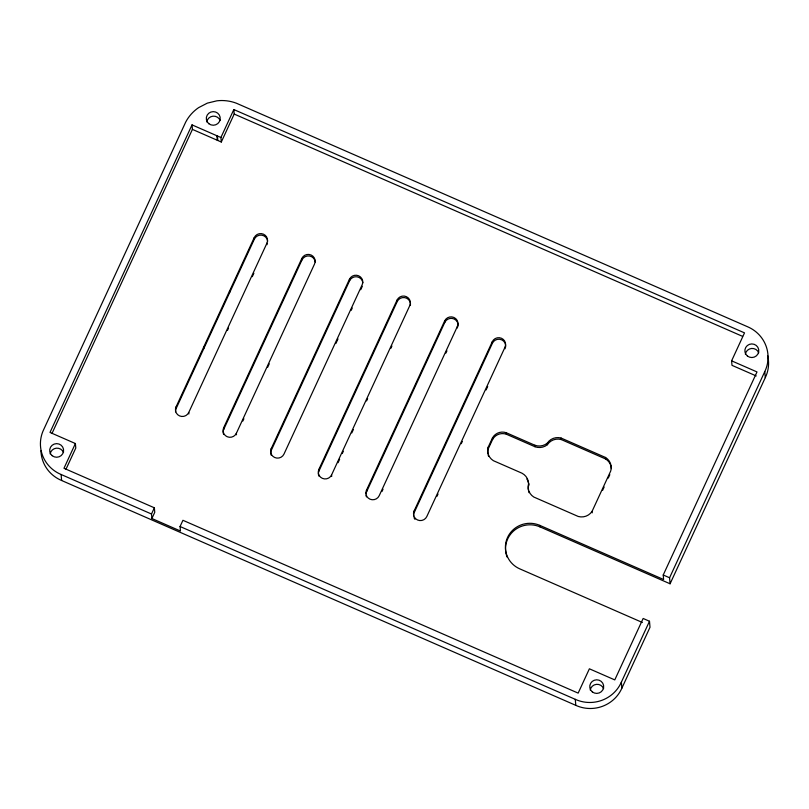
<?xml version="1.0" encoding="UTF-8"?>
<svg xmlns="http://www.w3.org/2000/svg" width="809" height="809" viewBox="0 0 809 809"><rect width="100%" height="100%" fill="white"/><g stroke="black" fill="none" stroke-linecap="round" stroke-linejoin="round"><path stroke-width="1.21" d="M192.036 124.879L192.421 129.389L221.302 142.02L220.908 137.51L192.036 124.879L50.006 432.431L75.399 443.534L75.783 448.044L65.913 469.402M51.978 433.493L192.421 129.389M75.399 443.534L63.972 468.269L154.367 507.799L154.752 512.309L151.89 518.518L180.458 531.017L180.063 526.507L182.935 520.298L578.152 693.121L589.387 668.8L614.779 679.904L643.145 618.47L649.496 621.251L650.011 627.258L621.878 688.166A34.251 33.442 -4.9 0 1 575.796 705.347L61.615 480.495A34.251 33.442 -4.9 0 1 40.946 450.755M220.908 137.51L233.821 109.549L744.513 332.873L731.609 360.834L731.993 365.344L756.233 375.942M221.302 142.02L234.206 114.059L233.821 109.549M175.604 411.882A6.968 6.806 -4.9 0 1 176.19 408.403L176.059 406.907L254.238 237.613A6.968 6.806 -4.9 0 1 263.461 234.175A6.968 6.806 -4.9 0 1 266.94 243.165L267.071 244.662M176.19 408.403L254.37 239.11L254.238 237.613M188.881 413.965L188.76 412.459L266.94 243.165M227.45 330.456L228.502 328.171M252.277 276.688L253.864 273.26M151.89 518.518L151.505 514.018L154.367 507.799M223.628 434.433A6.968 6.806 -4.9 0 1 223.8 429.225L223.668 427.728L301.848 258.425A6.968 6.806 -4.9 0 1 311.071 254.997A6.968 6.806 -4.9 0 1 314.549 263.977L236.37 433.28L236.491 434.777M223.8 429.225L301.979 259.932L301.848 258.425M242.831 421.054L243.893 418.769M267.658 367.286L269.245 363.858M271.278 448.54L349.458 279.247A6.968 6.806 -4.9 0 1 358.68 275.808A6.968 6.806 -4.9 0 1 362.159 284.798L283.979 454.092A6.968 6.806 -4.9 0 1 274.757 457.53A6.968 6.806 -4.9 0 1 271.278 448.54L271.409 450.047A6.968 6.806 -4.9 0 0 271.237 455.255M271.409 450.047L349.589 280.753L349.458 279.247M335.877 343.501L337.99 338.92M351.197 310.322L352.249 308.037M360.703 289.733L362.29 286.305M318.847 476.076A6.968 6.806 -4.9 0 1 319.019 470.868L318.888 469.362L397.067 300.068A6.968 6.806 -4.9 0 1 406.29 296.63A6.968 6.806 -4.9 0 1 409.769 305.62L331.589 474.913L331.71 476.42M319.019 470.868L397.199 301.565L397.067 300.068M338.051 462.687L339.638 459.259M342.278 453.536L343.329 451.25M351.784 432.946L353.371 429.518M366.578 400.92L367.63 398.635M390.878 348.305L391.93 346.009M366.103 493.389A6.968 6.806 -4.9 0 1 366.629 491.69L366.497 490.183L444.677 320.89A6.968 6.806 -4.9 0 1 453.9 317.452A6.968 6.806 -4.9 0 1 457.378 326.442L457.51 327.938M366.629 491.69L444.808 322.387L444.677 320.89M457.378 326.442L379.188 495.735A6.968 6.806 -4.9 0 1 369.976 499.173A6.968 6.806 -4.9 0 1 366.497 490.183M381.959 491.518L383.021 489.233M445.88 353.108L446.942 350.823M413.652 515.98A6.968 6.806 -4.9 0 1 414.238 512.501L414.107 511.005L492.287 341.701A6.968 6.806 -4.9 0 1 501.509 338.273A6.968 6.806 -4.9 0 1 504.988 347.253L505.109 348.76M414.238 512.501L492.418 343.208L492.287 341.701M504.988 347.253L426.798 516.557A6.968 6.806 -4.9 0 1 417.586 519.995A6.968 6.806 -4.9 0 1 414.107 511.005M436.971 496.322L438.023 494.036M461.272 443.706L462.323 441.421M486.098 389.938L487.685 386.51M487.938 453.829A12.287 11.993 -4.9 0 1 488.302 448.722L488.171 447.215L492.479 437.902A11.245 10.972 -4.9 0 1 506.303 432.754L534.87 445.243A12.459 12.165 -4.9 0 0 547.258 443.19A12.317 12.024 -4.9 0 1 561.082 438.043L605.516 457.469A12.317 12.024 -4.9 0 1 610.734 470.949L592.087 511.328L592.218 512.825M488.302 448.722L492.61 439.408L492.479 437.902M602.574 490.396L604.131 487.038M608.277 478.068L609.824 474.701M642.376 622.475L519.752 568.848A24.381 23.805 -4.9 0 1 507.567 537.398A24.381 23.805 -4.9 0 1 539.825 525.375L663.613 579.507L663.228 574.997L757.002 371.938L731.609 360.834M621.878 688.166L621.363 682.159L649.496 621.251M507.112 557.118A24.381 23.805 -4.9 0 1 513.23 531.321A24.381 23.805 -4.9 0 1 539.957 526.871L670.085 583.785L669.569 577.768L764.778 371.604A34.251 33.442 -4.9 0 0 747.385 326.674L236.37 103.208A40.349 39.398 -4.9 0 0 216.933 100.812L207.337 103.127L198.599 107.648A40.349 39.398 -4.9 0 0 185.686 122.108L43.706 429.549A34.251 33.442 -4.9 0 0 61.1 474.489L61.615 480.495M670.085 583.785L765.294 377.621A34.251 33.442 -4.9 0 0 767.701 355.778M234.206 114.059L742.581 336.372M492.61 439.408A11.245 10.972 -4.9 0 1 506.434 434.251L534.992 446.74A12.459 12.165 -4.9 0 0 547.39 444.697A12.317 12.024 -4.9 0 1 561.213 439.54L605.648 458.976A12.317 12.024 -4.9 0 1 611.341 468.633M663.228 574.997L669.569 577.768M61.1 474.489L151.505 514.018M180.063 526.507L575.28 699.33A34.251 33.442 -4.9 0 0 621.363 682.159M764.778 371.604L765.294 377.621M605.516 457.469L605.648 458.976M561.082 438.043L561.213 439.54M575.28 699.33L575.796 705.347M547.258 443.19L547.39 444.697M534.87 445.243L534.992 446.74M539.825 525.375L539.957 526.871M488.171 447.215A12.287 11.993 -4.9 0 0 493.389 460.695L521.957 473.194A12.6 12.297 -4.9 0 1 528.611 483.57L528.742 485.066A12.317 12.024 -4.9 0 0 528.388 490.173M506.303 432.754L506.434 434.251M217.429 135.983L217.813 140.493M216.893 135.75L217.277 140.26M229.503 291.179L229.635 292.676M203.686 347.081L203.817 348.578M590.236 690.037A6.968 6.806 -4.9 0 1 603.625 688.681M745.342 354.16A6.968 6.806 -4.9 0 1 758.731 352.805M206.78 121.866A6.968 6.806 -4.9 0 1 220.169 120.511M331.589 474.913A6.968 6.806 -4.9 0 1 322.366 478.352A6.968 6.806 -4.9 0 1 318.888 469.362M50.158 453.869A6.968 6.806 -4.9 0 1 63.547 452.514M188.76 412.459A6.968 6.806 -4.9 0 1 179.537 415.897A6.968 6.806 -4.9 0 1 176.059 406.907M349.589 280.753A6.968 6.806 -4.9 0 1 362.867 282.826M236.37 433.28A6.968 6.806 -4.9 0 1 227.147 436.708A6.968 6.806 -4.9 0 1 223.668 427.728M301.979 259.932A6.968 6.806 -4.9 0 1 315.257 262.005M397.199 301.565A6.968 6.806 -4.9 0 1 410.426 305.418M254.37 239.11A6.968 6.806 -4.9 0 1 267.648 241.183M444.808 322.387A6.968 6.806 -4.9 0 1 458.036 326.239M492.418 343.208A6.968 6.806 -4.9 0 1 505.635 347.061M414.926 519.277A6.968 6.806 -4.9 0 1 414.066 517.709M366.457 496.888A6.968 6.806 -4.9 0 1 366.042 495.159M592.087 511.328A12.317 12.024 -4.9 0 1 578.263 516.476L533.829 497.05A12.317 12.024 -4.9 0 1 528.611 483.57M488.606 456.327A12.287 11.993 -4.9 0 1 488.201 455.093M526.841 479.009A12.6 12.297 -4.9 0 1 527.377 479.939M527.832 480.91A12.6 12.297 -4.9 0 1 528.742 485.066M529.046 492.671A12.317 12.024 -4.9 0 1 528.651 491.437M592.309 691.887A6.968 6.806 -4.9 0 0 603.595 687.68A6.968 6.806 -4.9 0 0 594.261 680.248A6.968 6.806 -4.9 0 0 592.309 691.887M747.415 356.011A6.968 6.806 -4.9 0 0 758.7 351.804A6.968 6.806 -4.9 0 0 749.367 344.371A6.968 6.806 -4.9 0 0 747.415 356.011M208.853 123.716A6.968 6.806 -4.9 0 0 220.139 119.51A6.968 6.806 -4.9 0 0 210.805 112.077A6.968 6.806 -4.9 0 0 208.853 123.716M52.231 455.72A6.968 6.806 -4.9 0 0 63.517 451.513A6.968 6.806 -4.9 0 0 54.183 444.08A6.968 6.806 -4.9 0 0 52.231 455.72"/></g></svg>
